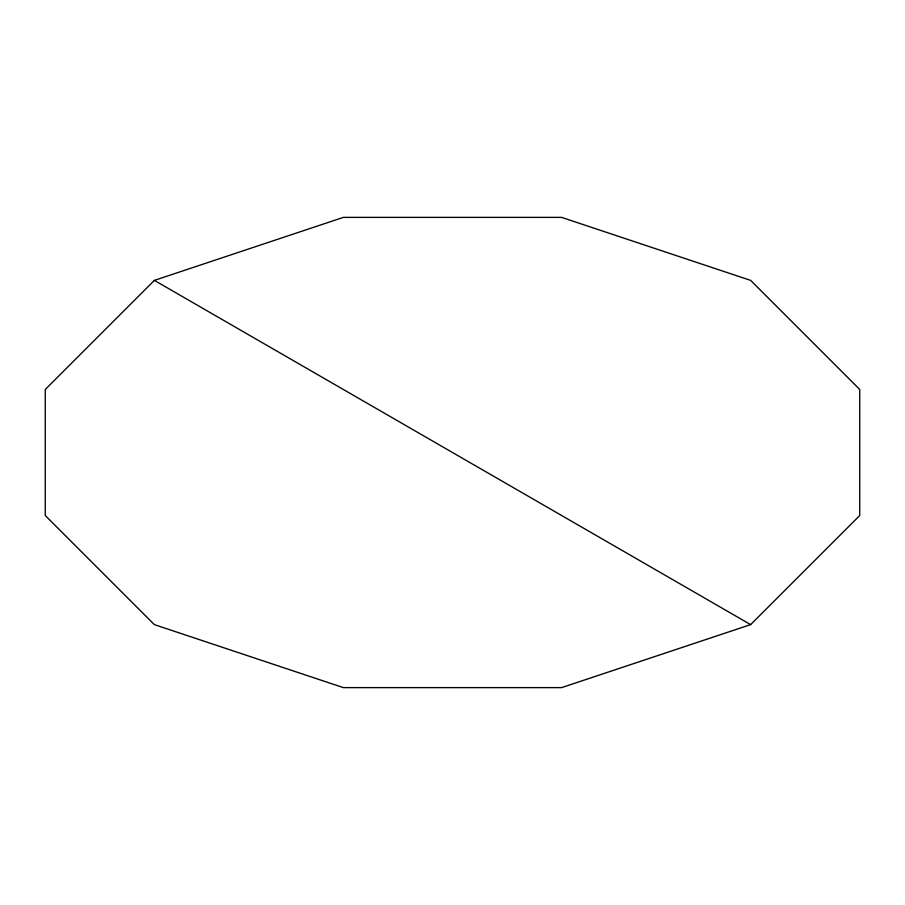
<?xml version="1.0" encoding="UTF-8"?>
<svg xmlns="http://www.w3.org/2000/svg" width="905" height="905" viewBox="0 0 905 905"><rect width="100%" height="100%" fill="white"/><g stroke="black" fill="none" stroke-linecap="round" stroke-linejoin="round"><path stroke-width="1.36" d="M154.37 280.38L45.25 389.501L45.25 515.499L154.37 624.62L343.38 687.619L561.62 687.619L750.63 624.62L859.75 515.499L859.75 389.501L750.63 280.38L561.62 217.381L343.38 217.381L154.37 280.38L750.63 624.62"/></g></svg>
